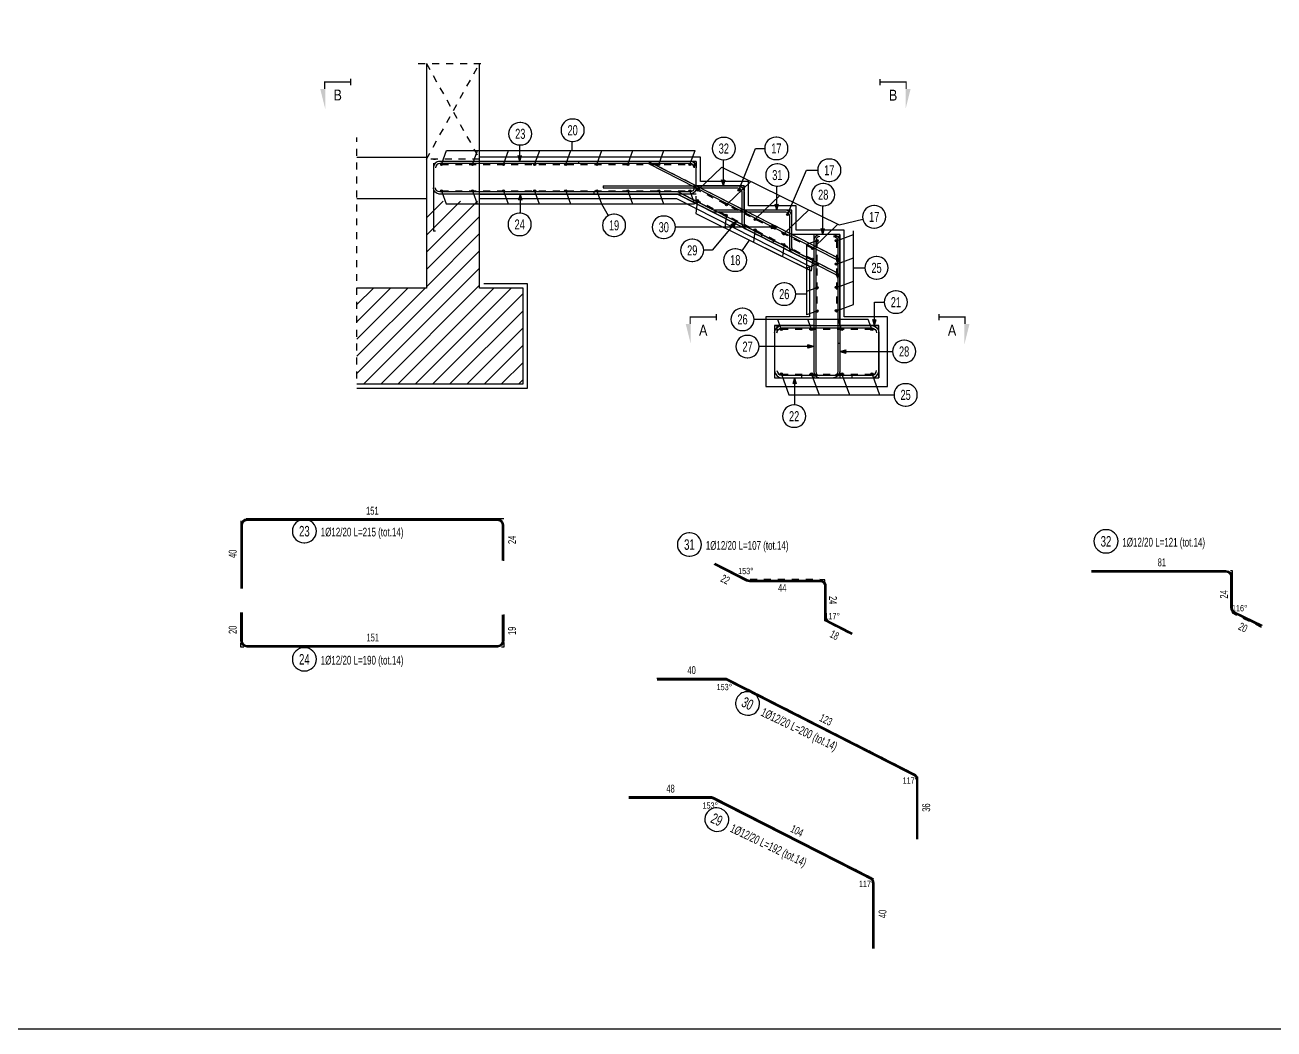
# Model space of a CAD drawing. Header units: metres. Extents: x 419734 to 420376, y 4564732 to 4565123.
# Drawn here: x 419857.15 to 419875.09, y 4564762.37 to 4564776.8 of the extents above; entities that cross this region are included whole.
import ezdxf
from ezdxf.enums import TextEntityAlignment as Align

# ---------------------------------------------------------------- set-up
doc = ezdxf.new("R2010")
doc.units = ezdxf.units.M
for name, pattern in [('ACA_TRATTO1', [1.5, 1, -0.5]), ('HIDDEN', [0.5, 0.3, -0.2]), ('NASCOSTA', [0.375, 0.25, -0.125]), ('PUNTEGGIATA2', [0.125, 0, -0.125])]:
    doc.linetypes.add(name, pattern=pattern)
for name, color, linetype in [('07_Ferri', 7, 'Continuous'), ('07_Richiami', 7, 'Continuous'), ('07_Tondini', 1, 'Continuous'), ('SW_MAGRONE', 2, 'Continuous'), ('SW_MAGRONE-1', 2, 'HIDDEN'), ('SW_QUOTE', 1, 'Continuous'), ('SW_TESTI', 2, 'Continuous'), ('SW_TRATT_GRIGIO', 252, 'NASCOSTA'), ('SW_TRATTEGGIO_252', 252, 'Continuous')]:
    doc.layers.add(name, color=color, linetype=linetype)
for name, color, linetype, plot in [('07_GENERATRICI', 31, 'Continuous', False), ('07_Poligonale', 8, 'Continuous', False), ('SW_FINESTRA_INVISIBILE', 190, 'Continuous', False)]:
    doc.layers.add(name, color=color, linetype=linetype, plot=plot)
doc.styles.add('ACA_1', font='ARIALN.TTF')
doc.styles.add('SWS', font='ARIALN.TTF')

# ---------------------------------------------------------------- blocks, each defined once
blk = doc.blocks.new('*U1804')
at = {"layer": 'SW_QUOTE', "const_width": 0.0003}
blk.add_lwpolyline([(0, 0), (-0.006, 0), (-0.006, -0.00159)], dxfattribs=at)
at = {"layer": 'SW_QUOTE', "const_width": 0.0003, "flags": 128}
blk.add_lwpolyline([(0, 0.00075), (0, -0.00075)], dxfattribs=at)
at = {"layer": 'SW_QUOTE'}
blk.add_solid([(-0.00585, -0.00159), (-0.00701, -0.00159), (-0.00585, -0.00624)], dxfattribs=at)
at = {"layer": 'SW_TESTI', "style": 'SWS'}
for tag, p in [('RIF_DOC_SEC', (-0.003, 0.0055)), ('RIF_DOC', (-0.003, 0.0025))]:
    blk.add_attdef(tag, text='', height=0.002, dxfattribs=at).set_placement(p, align=Align.MIDDLE)
at = {"layer": 'SW_TESTI', "color": 3, "style": 'SWS'}
blk.add_attdef('SEZ', text='', height=0.0025, dxfattribs=at).set_placement((-0.003, -0.003), align=Align.MIDDLE)
blk = doc.blocks.new('*U1805')
at = {"layer": 'SW_QUOTE', "const_width": 0.0003, "flags": 128}
blk.add_lwpolyline([(0, 0.00075), (0, -0.00075)], dxfattribs=at)
at = {"layer": 'SW_QUOTE', "const_width": 0.0003}
blk.add_lwpolyline([(0, 0), (0.006, 0), (0.006, -0.00159)], dxfattribs=at)
at = {"layer": 'SW_QUOTE'}
blk.add_solid([(0.00585, -0.00159), (0.00701, -0.00159), (0.00585, -0.00624)], dxfattribs=at)
at = {"layer": 'SW_TESTI', "style": 'SWS'}
for tag, p in [('RIF_DOC_SEC', (0.003, 0.0055)), ('RIF_DOC', (0.003, 0.0025))]:
    blk.add_attdef(tag, text='', height=0.002, dxfattribs=at).set_placement(p, align=Align.MIDDLE)
at = {"layer": 'SW_TESTI', "color": 3, "style": 'SWS'}
blk.add_attdef('SEZ', text='', height=0.0025, dxfattribs=at).set_placement((0.003, -0.003), align=Align.MIDDLE)
blk = doc.blocks.new('*U1806')
at = {"layer": 'SW_QUOTE', "const_width": 0.0003}
blk.add_lwpolyline([(0, 0), (-0.006, 0), (-0.006, -0.00159)], dxfattribs=at)
at = {"layer": 'SW_QUOTE', "const_width": 0.0003, "flags": 128}
blk.add_lwpolyline([(0, 0.00075), (0, -0.00075)], dxfattribs=at)
at = {"layer": 'SW_QUOTE'}
blk.add_solid([(-0.00585, -0.00159), (-0.00701, -0.00159), (-0.00585, -0.00624)], dxfattribs=at)
at = {"layer": 'SW_TESTI', "style": 'SWS'}
for tag, p in [('RIF_DOC_SEC', (-0.003, 0.0055)), ('RIF_DOC', (-0.003, 0.0025))]:
    blk.add_attdef(tag, text='', height=0.002, dxfattribs=at).set_placement(p, align=Align.MIDDLE)
at = {"layer": 'SW_TESTI', "color": 3, "style": 'SWS'}
blk.add_attdef('SEZ', text='', height=0.0025, dxfattribs=at).set_placement((-0.003, -0.003), align=Align.MIDDLE)
blk = doc.blocks.new('*U1807')
at = {"layer": 'SW_QUOTE', "const_width": 0.0003, "flags": 128}
blk.add_lwpolyline([(0, 0.00075), (0, -0.00075)], dxfattribs=at)
at = {"layer": 'SW_QUOTE', "const_width": 0.0003}
blk.add_lwpolyline([(0, 0), (0.006, 0), (0.006, -0.00159)], dxfattribs=at)
at = {"layer": 'SW_QUOTE'}
blk.add_solid([(0.00585, -0.00159), (0.00701, -0.00159), (0.00585, -0.00624)], dxfattribs=at)
at = {"layer": 'SW_TESTI', "style": 'SWS'}
for tag, p in [('RIF_DOC_SEC', (0.003, 0.0055)), ('RIF_DOC', (0.003, 0.0025))]:
    blk.add_attdef(tag, text='', height=0.002, dxfattribs=at).set_placement(p, align=Align.MIDDLE)
at = {"layer": 'SW_TESTI', "color": 3, "style": 'SWS'}
blk.add_attdef('SEZ', text='', height=0.0025, dxfattribs=at).set_placement((0.003, -0.003), align=Align.MIDDLE)
blk = doc.blocks.new('STC_TCA_071481033441130212000102', base_point=(44.0855, 6.619))
at = {"color": 0}
blk.add_lwpolyline([(44.1121, 6.6802, 1), (44.0545, 6.56), (44.059, 6.5578, 1), (44.1166, 6.678), (44.1121, 6.6802)], format="xyb", dxfattribs=at)
blk = doc.blocks.new('STC_TCA_071481033445130212000102', base_point=(43.8563, 6.0425))
at = {"color": 0}
blk.add_lwpolyline([(43.8828, 6.1037, 1), (43.8253, 5.9835), (43.8298, 5.9813, 1), (43.8873, 6.1015), (43.8828, 6.1037)], format="xyb", dxfattribs=at)
blk = doc.blocks.new('STC_TCA_07147100130213000102', base_point=(21.4863, 10.4237))
at = {"color": 0}
blk.add_lwpolyline([(21.4838, 10.4879, 1), (21.4838, 10.3595), (21.4888, 10.3595, 1), (21.4888, 10.4879), (21.4838, 10.4879)], format="xyb", dxfattribs=at)
blk = doc.blocks.new('STC_TCA_071481036000130212000102', base_point=(44.186, 7.6902))
at = {"color": 0}
blk.add_lwpolyline([(44.1835, 7.7568, 1), (44.1835, 7.6236), (44.1885, 7.6236, 1), (44.1885, 7.7568), (44.1835, 7.7568)], format="xyb", dxfattribs=at)
blk = doc.blocks.new('STC_TCA_07148100130212000102', base_point=(11.1184, 11.2817))
at = {"color": 0}
blk.add_lwpolyline([(11.1159, 11.3484, 1), (11.1159, 11.2151), (11.1209, 11.2151, 1), (11.1209, 11.3484), (11.1159, 11.3484)], format="xyb", dxfattribs=at)
blk = doc.blocks.new('STC_TCA_07147100130214000102', base_point=(14.2588, 10.4237))
at = {"color": 0}
blk.add_lwpolyline([(14.2563, 10.4879, 1), (14.2563, 10.3595), (14.2613, 10.3595, 1), (14.2613, 10.4879), (14.2563, 10.4879)], format="xyb", dxfattribs=at)
blk = doc.blocks.new('ACA_T1200200101171Continuous1000112500200011')
at = {"linetype": 'ByBlock'}
h = blk.add_hatch(color=1, dxfattribs=at)
edge = h.paths.add_edge_path(flags=0)
edge.add_arc((0, 0), 0.006, 0, 360)
at = {"color": 0, "linetype": 'ByBlock'}
blk.add_circle((0, 0), 0.006, dxfattribs=at)
blk = doc.blocks.new('ACA_T1400200101171Continuous1000112500200011')
at = {"linetype": 'ByBlock'}
h = blk.add_hatch(color=1, dxfattribs=at)
edge = h.paths.add_edge_path(flags=0)
edge.add_arc((0, 0), 0.007, 0, 360)
at = {"color": 0, "linetype": 'ByBlock'}
blk.add_circle((0, 0), 0.007, dxfattribs=at)
blk = doc.blocks.new('aca_freccia')
blk.add_hatch(color=0).paths.add_polyline_path([(0, 0), (-1.1, 0.32), (-1, 0), (-1.1, -0.32)])
at = {"color": 0}
for p, q in [((0, 0), (-1.1, 0.32)), ((-1, 0), (-1.1, 0.32)), ((0, 0), (-1.1, -0.32)), ((-1.1, -0.32), (-1, 0))]:
    blk.add_line(p, q, dxfattribs=at)

msp = doc.modelspace()

# ---------------------------------------------------------------- hatches: boundary and pattern name
at = {"layer": 'SW_TRATTEGGIO_252'}
h = msp.add_hatch(dxfattribs=at)
h.set_pattern_fill('_USER', color=256, scale=0.175, angle=45, pattern_type=0)
h.set_pattern_definition([(45, (420017.14544, 4564731.26012), (-0.12374369, 0.12374369), [])])
h.paths.add_polyline_path([(419864.29986, 4564771.64176), (419864.29986, 4564773.01676), (419863.67486, 4564773.01676), (419863.67486, 4564774.26676), (419862.91238, 4564774.26676), (419862.91238, 4564773.01676), (419861.91238, 4564773.01676), (419861.91238, 4564771.64176)])

# ---------------------------------------------------------------- linework, layer by layer
msp.add_lwpolyline([(419848.67598, 4564791.43503), (419890.05098, 4564791.43503), (419890.05098, 4564762.37253), (419848.67598, 4564762.37253)], close=True)
at = {"layer": '07_Ferri', "color": 3, "ltscale": 0.025, "flags": 128}
for points in [[(419863.04236, 4564774.86676), (419863.01236, 4564774.86676)], [(419866.78736, 4564774.83676), (419866.75736, 4564774.83676)], [(419866.78736, 4564774.23676), (419866.75736, 4564774.23676)], [(419863.04236, 4564773.83676), (419863.04236, 4564773.83676), (419863.01236, 4564773.83676)], [(419867.72528, 4564773.78676), (419867.72528, 4564773.75676)], [(419868.84986, 4564773.78676), (419868.84986, 4564773.75676)], [(419867.91236, 4564772.47926), (419867.94736, 4564772.47926)], [(419868.84986, 4564772.52499), (419868.81986, 4564772.52499)], [(419869.37736, 4564772.47926), (419869.41236, 4564772.47926)], [(419868.84986, 4564772.21885), (419868.81986, 4564772.21885)], [(419867.91236, 4564771.72926), (419867.94736, 4564771.72926)], [(419868.29978, 4564771.75926), (419868.29978, 4564771.75926), (419868.29978, 4564771.72926)], [(419869.02486, 4564771.75926), (419869.02486, 4564771.72926)], [(419869.37736, 4564771.72926), (419869.37736, 4564771.72926), (419869.41236, 4564771.72926)]]:
    msp.add_lwpolyline(points, dxfattribs=at)
at = {"layer": '07_Ferri', "color": 3, "flags": 128}
for points in [[(419866.78736, 4564774.83676), (419866.78736, 4564774.74676, 0.41421356), (419866.69736, 4564774.83676), (419863.10236, 4564774.83676, 0.41421356), (419863.01236, 4564774.74676), (419863.01236, 4564773.83676)], [(419868.84986, 4564773.38157, 0.28213407), (419868.80069, 4564773.46177), (419866.11869, 4564774.82701, 0.11825927), (419866.07786, 4564774.8368), (419865.09945, 4564774.8368)], [(419866.78736, 4564774.45801, -0.41421356), (419866.69736, 4564774.36801), (419863.10236, 4564774.36801, -0.41421356), (419863.01236, 4564774.45801)], [(419868.84986, 4564773.38157), (419868.84986, 4564773.15918, 0.28214328), (419868.80069, 4564773.23938), (419866.5433, 4564774.38838, 0.11825062), (419866.50247, 4564774.39817), (419865.32381, 4564774.39817)], [(419865.45201, 4564774.48676), (419867.38476, 4564774.48676, -0.41421356), (419867.47476, 4564774.39676), (419867.47476, 4564773.95023, 0.28236677), (419867.50759, 4564773.89673), (419867.90124, 4564773.69678)], [(419868.52232, 4564773.34741), (419868.18161, 4564773.52086, -0.28212483), (419868.13244, 4564773.60107), (419868.13244, 4564774.0462, 0.41394807), (419868.07249, 4564774.1062), (419867.0516, 4564774.10713, -0.11789719), (419867.0109, 4564774.1169), (419866.54509, 4564774.35371)], [(419868.56486, 4564773.78676, 0.41421356), (419868.47486, 4564773.69676), (419868.47486, 4564771.81926, 0.41421356), (419868.56486, 4564771.72926)], [(419868.84986, 4564773.78676), (419868.75978, 4564773.78676, -0.41421356), (419868.84978, 4564773.69676), (419868.84978, 4564771.81926, -0.41421356), (419868.75978, 4564771.72926)], [(419867.91236, 4564772.47926), (419867.91236, 4564772.37426, -0.41421356), (419868.01736, 4564772.47926), (419869.30736, 4564772.47926, -0.41421356), (419869.41236, 4564772.37426), (419869.41236, 4564771.72926)], [(419867.91236, 4564771.83426, 0.41421356), (419868.01736, 4564771.72926), (419869.30736, 4564771.72926, 0.41421356), (419869.41236, 4564771.83426)]]:
    msp.add_lwpolyline(points, format="xyb", dxfattribs=at)
at = {"layer": '07_Ferri', "color": 3, "ltscale": 0.025, "flags": 128}
for points in [[(419866.75736, 4564774.83676), (419866.75736, 4564774.74676, 0.41421356), (419866.69736, 4564774.80676), (419863.10236, 4564774.80676, 0.41421356), (419863.04236, 4564774.74676)], [(419868.81986, 4564773.38157, 0.28213407), (419868.78708, 4564773.43504), (419866.10508, 4564774.80027, 0.11825927), (419866.07786, 4564774.8068), (419865.09945, 4564774.8068), (419865.09945, 4564774.8368)], [(419866.75736, 4564774.45801, -0.41421356), (419866.69736, 4564774.39801), (419863.10236, 4564774.39801, -0.41421356), (419863.04236, 4564774.45801)], [(419868.81986, 4564773.38157), (419868.81986, 4564773.15918, 0.28214328), (419868.78708, 4564773.21265), (419866.52969, 4564774.36164, 0.11825062), (419866.50247, 4564774.36817), (419865.32381, 4564774.36817), (419865.32381, 4564774.39817)], [(419865.45201, 4564774.48676), (419865.45201, 4564774.45676), (419867.38476, 4564774.45676, -0.41421356), (419867.44476, 4564774.39676), (419867.44476, 4564773.95023, 0.28236677), (419867.49401, 4564773.86999), (419867.88765, 4564773.67003), (419867.90124, 4564773.69678)], [(419868.52232, 4564773.34741), (419868.53593, 4564773.37414), (419868.19522, 4564773.5476, -0.28212483), (419868.16244, 4564773.60107), (419868.16244, 4564774.0462, 0.41394807), (419868.07252, 4564774.1362), (419867.05163, 4564774.13713, -0.11789719), (419867.02449, 4564774.14365), (419866.55869, 4564774.38045), (419866.54509, 4564774.35371)], [(419868.56486, 4564773.75676, 0.41421356), (419868.50486, 4564773.69676), (419868.50486, 4564771.81926, 0.41421356), (419868.56486, 4564771.75926)], [(419868.84986, 4564773.75676), (419868.75978, 4564773.75676, -0.41421356), (419868.81978, 4564773.69676), (419868.81978, 4564771.81926, -0.41421356), (419868.75978, 4564771.75926)], [(419867.94736, 4564772.47926), (419867.94736, 4564772.37426, -0.41421356), (419868.01736, 4564772.44426), (419869.30736, 4564772.44426, -0.41421356), (419869.37736, 4564772.37426)], [(419867.94736, 4564771.83426, 0.41421356), (419868.01736, 4564771.76426), (419869.30736, 4564771.76426, 0.41421356), (419869.37736, 4564771.83426)]]:
    msp.add_lwpolyline(points, format="xyb", dxfattribs=at)
at = {"layer": '07_Ferri', "color": 7, "flags": 128}
for points in [[(419864.02236, 4564769.09988), (419864.02236, 4564769.60988, 0.41421356), (419863.93236, 4564769.69988), (419860.33738, 4564769.69988, 0.41421356), (419860.24738, 4564769.60988), (419860.24738, 4564768.69988)], [(419869.0231, 4564768.03955), (419868.68237, 4564768.21298, -0.28212483), (419868.63319, 4564768.29318), (419868.63316, 4564768.73831, 0.41394807), (419868.57321, 4564768.79831), (419867.55215, 4564768.79916, -0.11789719), (419867.51145, 4564768.80893), (419867.04572, 4564769.04566)], [(419872.46467, 4564768.95826), (419874.39742, 4564768.95826, -0.41421356), (419874.48742, 4564768.86826), (419874.48742, 4564768.42225, 0.28477159), (419874.52072, 4564768.36852), (419874.91572, 4564768.17228)], [(419864.02236, 4564768.32771), (419864.02236, 4564767.94896, -0.41421356), (419863.93236, 4564767.85896), (419860.33738, 4564767.85896, -0.41421356), (419860.24738, 4564767.94896), (419860.24738, 4564768.35771)], [(419869.97227, 4564765.09774), (419869.97227, 4564765.95432, 0.28213407), (419869.9231, 4564766.03452), (419867.2411, 4564767.39976, 0.11825927), (419867.20027, 4564767.40955), (419866.22186, 4564767.40955)], [(419869.34472, 4564763.5285), (419869.34472, 4564764.46882, 0.2821509), (419869.29555, 4564764.54903), (419867.03812, 4564765.69796, 0.11824346), (419866.9973, 4564765.70775), (419865.81864, 4564765.70775)]]:
    msp.add_lwpolyline(points, format="xyb", dxfattribs=at)
at = {"layer": '07_Ferri', "color": 7, "ltscale": 0.025, "const_width": 0.03, "flags": 128}
for points in [[(419864.00736, 4564769.09988), (419864.00736, 4564769.60988, 0.41421356), (419863.93236, 4564769.68488), (419860.33738, 4564769.68488, 0.41421356), (419860.26238, 4564769.60988), (419860.26238, 4564768.69988)], [(419869.0299, 4564768.05292), (419868.68917, 4564768.22635, -0.28212483), (419868.64819, 4564768.29318), (419868.64816, 4564768.73831, 0.41394807), (419868.57323, 4564768.81331), (419867.55217, 4564768.81416, -0.11789719), (419867.51825, 4564768.82231), (419867.05252, 4564769.05903)], [(419872.46467, 4564768.94326), (419874.39742, 4564768.94326, -0.41421356), (419874.47242, 4564768.86826), (419874.47242, 4564768.42225, 0.28477159), (419874.51405, 4564768.35509), (419874.90904, 4564768.15885)], [(419864.00736, 4564768.32771), (419864.00736, 4564767.94896, -0.41421356), (419863.93236, 4564767.87396), (419860.33738, 4564767.87396, -0.41421356), (419860.26238, 4564767.94896), (419860.26238, 4564768.35771)], [(419869.95727, 4564765.09774), (419869.95727, 4564765.95432, 0.28213407), (419869.91629, 4564766.02115), (419867.23429, 4564767.38639, 0.11825927), (419867.20027, 4564767.39455), (419866.22186, 4564767.39455)], [(419869.32972, 4564763.5285), (419869.32972, 4564764.46882, 0.2821509), (419869.28874, 4564764.53566), (419867.03132, 4564765.68459, 0.11824346), (419866.9973, 4564765.69275), (419865.81864, 4564765.69275)]]:
    msp.add_lwpolyline(points, format="xyb", dxfattribs=at)
at = {"layer": '07_GENERATRICI', "color": 2, "linetype": 'ACA_TRATTO1', "ltscale": 0.025}
for p, q in [((419863.12736, 4564774.79179), (419866.69736, 4564774.79179)), ((419863.12736, 4564774.41301), (419866.69736, 4564774.41301)), ((419868.4592, 4564773.58535), (419866.81097, 4564774.42414)), ((419868.4592, 4564773.43052), (419866.80408, 4564774.27312))]:
    msp.add_line(p, q, dxfattribs=at)
at = {"layer": '07_GENERATRICI', "color": 8, "linetype": 'ACA_TRATTO1', "ltscale": 0.025}
for p, q in [((419868.52232, 4564773.69708), (419868.52232, 4564772.68624)), ((419868.80236, 4564773.69708), (419868.80236, 4564772.69112)), ((419868.01065, 4564772.42677), (419869.31265, 4564772.42677)), ((419868.01065, 4564771.78174), (419869.31265, 4564771.78174))]:
    msp.add_line(p, q, dxfattribs=at)
at = {"layer": '07_Poligonale', "linetype": 'PUNTEGGIATA2', "ltscale": 0.025, "flags": 128}
for points in [[(419866.78736, 4564774.23676), (419866.78736, 4564774.83676), (419863.01236, 4564774.83676), (419863.01236, 4564773.83676)], [(419868.84986, 4564773.43674), (419866.09945, 4564774.8368), (419865.09945, 4564774.8368)], [(419866.78736, 4564774.36801), (419863.01236, 4564774.36801)], [(419868.84986, 4564773.43674), (419868.84986, 4564773.21435), (419866.52406, 4564774.39817), (419865.32381, 4564774.39817)], [(419865.45201, 4564774.48676), (419867.47476, 4564774.48676), (419867.47476, 4564773.87976), (419867.88765, 4564773.67003)], [(419868.52232, 4564773.34741), (419868.13244, 4564773.54589), (419868.13244, 4564774.13614), (419866.97096, 4564774.1372), (419866.54509, 4564774.35371)], [(419868.47486, 4564773.78676), (419868.47486, 4564771.72926)], [(419868.84986, 4564773.78676), (419868.84978, 4564773.78676), (419868.84978, 4564771.72926)], [(419867.91236, 4564772.47926), (419869.41236, 4564772.47926), (419869.41236, 4564771.72926)], [(419867.91236, 4564772.47926), (419867.91236, 4564771.72926), (419869.41236, 4564771.72926)], [(419864.02236, 4564769.09988), (419864.02236, 4564769.69988), (419860.24738, 4564769.69988), (419860.24738, 4564768.69988)], [(419869.0231, 4564768.03955), (419868.6332, 4564768.23801), (419868.63316, 4564768.82826), (419867.47151, 4564768.82923), (419867.04572, 4564769.04566)], [(419872.46467, 4564768.95826), (419874.48742, 4564768.95826), (419874.48742, 4564768.35157), (419874.90237, 4564768.14542)], [(419864.02236, 4564768.32771), (419864.02236, 4564767.85896), (419860.24738, 4564767.85896), (419860.24738, 4564768.35771)], [(419869.97227, 4564765.09774), (419869.97227, 4564766.00949), (419867.22186, 4564767.40955), (419866.22186, 4564767.40955)], [(419869.34472, 4564763.5285), (419869.34472, 4564764.524), (419867.01889, 4564765.70775), (419865.81864, 4564765.70775)]]:
    msp.add_lwpolyline(points, dxfattribs=at)
at = {"layer": '07_Richiami'}
for p, q in [((419863.13249, 4564774.80589), (419863.20051, 4564774.99276)), ((419863.57874, 4564774.80589), (419863.64676, 4564774.99276)), ((419864.02499, 4564774.80589), (419864.09301, 4564774.99276)), ((419864.47124, 4564774.80589), (419864.53926, 4564774.99276)), ((419864.91749, 4564774.80589), (419864.98551, 4564774.99276)), ((419865.36374, 4564774.80589), (419865.43176, 4564774.99276)), ((419865.80999, 4564774.80589), (419865.87801, 4564774.99276)), ((419866.25624, 4564774.80589), (419866.32426, 4564774.99276)), ((419866.70249, 4564774.80589), (419866.77051, 4564774.99276)), ((419866.82178, 4564774.43454), (419867.15394, 4564774.75431)), ((419867.23383, 4564774.22484), (419867.57146, 4564774.54986)), ((419863.13249, 4564774.39891), (419863.19471, 4564774.22798)), ((419863.57874, 4564774.39891), (419863.64096, 4564774.22798)), ((419864.02499, 4564774.39891), (419864.08721, 4564774.22798)), ((419864.47124, 4564774.39891), (419864.53346, 4564774.22798)), ((419864.91749, 4564774.39891), (419864.97971, 4564774.22798)), ((419865.36374, 4564774.39891), (419865.42596, 4564774.22798)), ((419865.80999, 4564774.39891), (419865.87221, 4564774.22798)), ((419866.25624, 4564774.39891), (419866.31846, 4564774.22798)), ((419866.70249, 4564774.39891), (419866.76471, 4564774.22798)), ((419867.64589, 4564774.01514), (419867.98897, 4564774.34542)), ((419866.8024, 4564774.25822), (419866.78312, 4564774.08765)), ((419867.21618, 4564774.04757), (419867.19742, 4564773.88155)), ((419868.05795, 4564773.80545), (419868.40649, 4564774.14098)), ((419867.62996, 4564773.83692), (419867.61171, 4564773.67546)), ((419868.47001, 4564773.59575), (419868.824, 4564773.93653)), ((419868.04374, 4564773.62626), (419868.026, 4564773.46937)), ((419868.50588, 4564773.6911), (419868.37095, 4564773.64199)), ((419868.81881, 4564773.70307), (419869.04697, 4564773.78611)), ((419868.81881, 4564773.36775), (419869.04697, 4564773.45079)), ((419868.50588, 4564773.35415), (419868.37095, 4564773.30504)), ((419868.45752, 4564773.41561), (419868.4403, 4564773.26328)), ((419868.81881, 4564773.03243), (419869.04697, 4564773.11547)), ((419868.50588, 4564773.0172), (419868.37095, 4564772.96809)), ((419868.81881, 4564772.69711), (419869.04697, 4564772.78015)), ((419868.00467, 4564772.44322), (419867.9594, 4564772.56758)), ((419868.50588, 4564772.68025), (419868.37095, 4564772.63114)), ((419868.43775, 4564772.44322), (419868.39249, 4564772.56758)), ((419868.87084, 4564772.44322), (419868.82558, 4564772.56758)), ((419869.30393, 4564772.44322), (419869.25866, 4564772.56758)), ((419868.01664, 4564771.7653), (419868.11928, 4564771.48331)), ((419868.45064, 4564771.7653), (419868.55328, 4564771.48331)), ((419868.88464, 4564771.7653), (419868.98727, 4564771.48331)), ((419869.31864, 4564771.7653), (419869.42127, 4564771.48331))]:
    msp.add_line(p, q, dxfattribs=at)
at = {"layer": '07_Richiami', "flags": 128}
for points in [[(419864.25346, 4564774.83676), (419864.25346, 4564775.07325)], [(419865.00584, 4564774.99276), (419865.00584, 4564775.12443)], [(419863.20051, 4564774.99276), (419866.77051, 4564774.99276)], [(419867.40071, 4564774.42336), (419867.6387, 4564775.0228), (419867.77137, 4564775.0228)], [(419867.15394, 4564774.75431), (419868.84248, 4564773.92748), (419869.18161, 4564774.00513)], [(419867.17777, 4564774.48676), (419867.17777, 4564774.86217)], [(419868.09898, 4564774.07356), (419868.37209, 4564774.71126), (419868.53231, 4564774.71126)], [(419864.25752, 4564774.36801), (419864.25752, 4564774.09271)], [(419867.94672, 4564774.13631), (419867.94672, 4564774.48097)], [(419863.19471, 4564774.22798), (419866.76471, 4564774.22798)], [(419865.4264, 4564774.22798), (419865.52192, 4564774.05878)], [(419868.60609, 4564773.78676), (419868.60609, 4564774.19899)], [(419866.78312, 4564774.08765), (419868.4403, 4564773.26328), (419867.54687, 4564773.70772), (419867.44352, 4564773.55231)], [(419867.95466, 4564773.89243), (419866.48811, 4564773.89243)], [(419867.36115, 4564773.9721), (419867.0167, 4564773.56006), (419866.89731, 4564773.56006)], [(419869.04697, 4564772.78015), (419869.04697, 4564773.8417)], [(419868.37095, 4564773.64199), (419868.37095, 4564772.63114)], [(419869.04697, 4564773.30827), (419869.21136, 4564773.30827)], [(419868.37095, 4564772.93053), (419868.21882, 4564772.93053)], [(419869.34849, 4564772.47926), (419869.34849, 4564772.81605), (419869.48892, 4564772.81605)], [(419869.25866, 4564772.56758), (419867.61912, 4564772.56758)], [(419868.47486, 4564772.17764), (419867.69136, 4564772.17764)], [(419868.84978, 4564772.1068), (419869.60742, 4564772.1068)], [(419868.20008, 4564771.72926), (419868.20008, 4564771.3381)], [(419868.11928, 4564771.48331), (419869.62918, 4564771.48331)]]:
    msp.add_lwpolyline(points, dxfattribs=at)
at = {"layer": 'SW_FINESTRA_INVISIBILE'}
msp.add_lwpolyline([(419863.67486, 4564774.36801), (419866.51708, 4564774.36801), (419868.47486, 4564773.37132), (419868.47486, 4564772.47926), (419867.91236, 4564772.47926), (419867.91236, 4564771.72926), (419869.41236, 4564771.72926), (419869.41236, 4564772.47926), (419868.84986, 4564772.47926), (419868.84986, 4564773.78676), (419868.16236, 4564773.78676), (419868.16236, 4564774.13676), (419867.47486, 4564774.13676), (419867.47486, 4564774.48676), (419866.78736, 4564774.48676), (419866.78736, 4564774.83676), (419863.67486, 4564774.83676)], dxfattribs=at)
at = {"layer": 'SW_MAGRONE', "color": 8}
for p, q in [((419861.91238, 4564774.89926), (419862.91238, 4564774.89926)), ((419861.91238, 4564774.30551), (419862.91238, 4564774.30551)), ((419864.36236, 4564773.07926), (419863.73736, 4564773.07926)), ((419864.36236, 4564771.57926), (419864.36236, 4564773.07926)), ((419861.91238, 4564771.57926), (419864.36236, 4564771.57926))]:
    msp.add_line(p, q, dxfattribs=at)
for points in [[(419862.91238, 4564776.24426), (419862.91238, 4564773.01676), (419861.91238, 4564773.01676)], [(419861.91238, 4564771.64176), (419864.29986, 4564771.64176), (419864.29986, 4564773.01676), (419863.67486, 4564773.01676), (419863.67486, 4564776.24426)]]:
    msp.add_lwpolyline(points, dxfattribs=at)
at = {"layer": 'SW_MAGRONE'}
msp.add_lwpolyline([(419863.67486, 4564774.30551), (419866.50209, 4564774.30551), (419868.41236, 4564773.33301), (419868.41236, 4564772.60426), (419867.78736, 4564772.60426), (419867.78736, 4564771.60426), (419869.53736, 4564771.60426), (419869.53736, 4564772.60426), (419868.91236, 4564772.60426), (419868.91236, 4564773.84926), (419868.22486, 4564773.84926), (419868.22486, 4564774.19926), (419867.53736, 4564774.19926), (419867.53736, 4564774.54926), (419866.84986, 4564774.54926), (419866.84986, 4564774.89926), (419863.67486, 4564774.89926)], dxfattribs=at)
at = {"layer": 'SW_MAGRONE-1', "ltscale": 0.3}
msp.add_lwpolyline([(419862.91238, 4564776.24426), (419863.67486, 4564774.86926), (419862.91238, 4564774.86926), (419863.67486, 4564776.24426)], dxfattribs=at)
at = {"layer": 'SW_TRATT_GRIGIO', "ltscale": 0.25}
for p, q in [((419862.7949, 4564776.24426), (419863.76655, 4564776.24426)), ((419861.91238, 4564771.71923), (419861.91238, 4564775.18099))]:
    msp.add_line(p, q, dxfattribs=at)

# ---------------------------------------------------------------- block references
ref = msp.add_blockref('*U1806', (419861.82488, 4564775.97869), dxfattribs=dict(xscale=62.5, yscale=62.5, zscale=62.5))
ref.add_attrib('SEZ', 'B', dxfattribs={"layer": 'SW_TESTI', "color": 3, "height": 0.15625, "style": 'SWS'}).set_placement((419861.63738, 4564775.79119), align=Align.MIDDLE)
ref = msp.add_blockref('*U1807', (419869.42836, 4564775.97619), dxfattribs=dict(xscale=62.5, yscale=62.5, zscale=62.5))
ref.add_attrib('SEZ', 'B', dxfattribs={"layer": 'SW_TESTI', "color": 3, "height": 0.15625, "style": 'SWS'}).set_placement((419869.61586, 4564775.78869), align=Align.MIDDLE)
ref = msp.add_blockref('*U1804', (419867.07564, 4564772.60013), dxfattribs=dict(xscale=62.5, yscale=62.5, zscale=62.5))
ref.add_attrib('SEZ', 'A', dxfattribs={"layer": 'SW_TESTI', "color": 3, "height": 0.15625, "style": 'SWS'}).set_placement((419866.88814, 4564772.41263), align=Align.MIDDLE)
ref = msp.add_blockref('*U1805', (419870.27518, 4564772.60013), dxfattribs=dict(xscale=62.5, yscale=62.5, zscale=62.5))
ref.add_attrib('SEZ', 'A', dxfattribs={"layer": 'SW_TESTI', "color": 3, "height": 0.15625, "style": 'SWS'}).set_placement((419870.46268, 4564772.41263), align=Align.MIDDLE)
at = {"layer": '07_Ferri', "color": 7, "xscale": 2.5, "yscale": 2.5, "zscale": 2.5}
for name, p in [('STC_TCA_071481036000130212000102', (419861.15838, 4564769.52488)), ('STC_TCA_07148100130212000102', (419872.67378, 4564769.379)), ('STC_TCA_07148100130212000102', (419866.68972, 4564769.33272)), ('STC_TCA_071481036000130212000102', (419861.15838, 4564767.68396)), ('STC_TCA_071481033441130212000102', (419867.52526, 4564767.04935)), ('STC_TCA_071481033445130212000102', (419867.0832, 4564765.38114))]:
    msp.add_blockref(name, p, dxfattribs=at)
at = {"layer": '07_Richiami', "color": 7, "xscale": 2.5, "yscale": 2.5, "zscale": 2.5}
for name, p in [('STC_TCA_07147100130213000102', (419865.01209, 4564775.2849)), ('STC_TCA_07147100130213000102', (419864.25971, 4564775.23372)), ('STC_TCA_07147100130213000102', (419867.18402, 4564775.02264)), ('STC_TCA_07147100130213000102', (419867.93809, 4564775.0228)), ('STC_TCA_07147100130213000102', (419867.95297, 4564774.64144)), ('STC_TCA_07147100130213000102', (419868.69903, 4564774.71126)), ('STC_TCA_07147100130213000102', (419868.61234, 4564774.35945)), ('STC_TCA_07147100130213000102', (419869.34428, 4564774.04094)), ('STC_TCA_07147100130214000102', (419864.25127, 4564773.93224)), ('STC_TCA_07147100130213000102', (419865.60706, 4564773.91904)), ('STC_TCA_07147100130214000102', (419866.32139, 4564773.89243)), ('STC_TCA_07147100130214000102', (419866.73059, 4564773.56006)), ('STC_TCA_07147100130214000102', (419867.34841, 4564773.41869)), ('STC_TCA_07147100130213000102', (419869.37808, 4564773.30827)), ('STC_TCA_07147100130214000102', (419868.0521, 4564772.93053)), ('STC_TCA_07147100130213000102', (419869.65564, 4564772.81605)), ('STC_TCA_07147100130214000102', (419867.45241, 4564772.56758)), ('STC_TCA_07147100130214000102', (419867.52465, 4564772.17764)), ('STC_TCA_07147100130213000102', (419869.77414, 4564772.1068)), ('STC_TCA_07147100130213000102', (419869.7959, 4564771.48331)), ('STC_TCA_07147100130214000102', (419868.19383, 4564771.17763))]:
    msp.add_blockref(name, p, dxfattribs=at)
at = {"layer": '07_Richiami', "xscale": 0.078125, "yscale": 0.078125, "zscale": 0.078125}
for p, rotation in [((419864.25346, 4564774.83676), 270), ((419867.17777, 4564774.48676), 270), ((419864.25752, 4564774.36801), 90), ((419867.94672, 4564774.13631), 270), ((419867.36115, 4564773.9721), 50.10523125909727), ((419868.60609, 4564773.78676), 270), ((419869.34849, 4564772.47926), 270), ((419868.84978, 4564772.1068), 180), ((419868.20008, 4564771.72926), 90)]:
    msp.add_blockref('aca_freccia', p, dxfattribs=dict(at, rotation=rotation))
for p in [(419867.95466, 4564773.89243), (419868.47486, 4564772.17764)]:
    msp.add_blockref('aca_freccia', p, dxfattribs=at)
at = {"layer": '07_Tondini', "xscale": 2.5, "yscale": 2.5, "zscale": 2.5}
for name, p in [('ACA_T1200200101171Continuous1000112500200011', (419863.12736, 4564774.79179)), ('ACA_T1200200101171Continuous1000112500200011', (419863.57361, 4564774.79179)), ('ACA_T1200200101171Continuous1000112500200011', (419864.01986, 4564774.79179)), ('ACA_T1200200101171Continuous1000112500200011', (419864.46611, 4564774.79179)), ('ACA_T1200200101171Continuous1000112500200011', (419864.91236, 4564774.79179)), ('ACA_T1200200101171Continuous1000112500200011', (419865.35861, 4564774.79179)), ('ACA_T1200200101171Continuous1000112500200011', (419865.80486, 4564774.79179)), ('ACA_T1200200101171Continuous1000112500200011', (419866.25111, 4564774.79179)), ('ACA_T1200200101171Continuous1000112500200011', (419866.69736, 4564774.79179)), ('ACA_T1200200101171Continuous1000112500200011', (419863.12736, 4564774.41301)), ('ACA_T1200200101171Continuous1000112500200011', (419863.57361, 4564774.41301)), ('ACA_T1200200101171Continuous1000112500200011', (419864.01986, 4564774.41301)), ('ACA_T1200200101171Continuous1000112500200011', (419864.46611, 4564774.41301)), ('ACA_T1200200101171Continuous1000112500200011', (419864.91236, 4564774.41301)), ('ACA_T1200200101171Continuous1000112500200011', (419865.35861, 4564774.41301)), ('ACA_T1200200101171Continuous1000112500200011', (419865.80486, 4564774.41301)), ('ACA_T1200200101171Continuous1000112500200011', (419866.25111, 4564774.41301)), ('ACA_T1200200101171Continuous1000112500200011', (419866.69736, 4564774.41301)), ('ACA_T1200200101171Continuous1000112500200011', (419867.40071, 4564774.42336)), ('ACA_T1200200101171Continuous1000112500200011', (419868.09898, 4564774.07356)), ('ACA_T1400200101171Continuous1000112500200011', (419868.01065, 4564772.42677)), ('ACA_T1400200101171Continuous1000112500200011', (419868.44374, 4564772.42677)), ('ACA_T1400200101171Continuous1000112500200011', (419868.87683, 4564772.42677)), ('ACA_T1400200101171Continuous1000112500200011', (419869.30991, 4564772.42677)), ('ACA_T1400200101171Continuous1000112500200011', (419868.01065, 4564771.78174)), ('ACA_T1400200101171Continuous1000112500200011', (419868.44465, 4564771.78174)), ('ACA_T1400200101171Continuous1000112500200011', (419868.87865, 4564771.78174)), ('ACA_T1400200101171Continuous1000112500200011', (419869.31265, 4564771.78174))]:
    msp.add_blockref(name, p, dxfattribs=at)
for name, p, rotation in [('ACA_T1200200101171Continuous1000112500200011', (419866.81097, 4564774.42414), 153.0283065628716), ('ACA_T1200200101171Continuous1000112500200011', (419866.80408, 4564774.27312), 153.0197692817771), ('ACA_T1200200101171Continuous1000112500200011', (419867.22303, 4564774.21444), 153.0283065628716), ('ACA_T1200200101171Continuous1000112500200011', (419867.21786, 4564774.06247), 153.0197692817771), ('ACA_T1200200101171Continuous1000112500200011', (419867.63508, 4564774.00474), 153.0283065628716), ('ACA_T1200200101171Continuous1000112500200011', (419867.63164, 4564773.85182), 153.0197692817771), ('ACA_T1200200101171Continuous1000112500200011', (419868.04714, 4564773.79504), 153.0283065628716), ('ACA_T1200200101171Continuous1000112500200011', (419868.04542, 4564773.64117), 153.0197692817771), ('ACA_T1400200101171Continuous1000112500200011', (419868.52232, 4564773.69708), 269.999999999999), ('ACA_T1400200101171Continuous1000112500200011', (419868.80236, 4564773.69708), 270), ('ACA_T1200200101171Continuous1000112500200011', (419868.4592, 4564773.58535), 153.0283065628716), ('ACA_T1200200101171Continuous1000112500200011', (419868.4592, 4564773.43052), 153.0197692817771), ('ACA_T1400200101171Continuous1000112500200011', (419868.52232, 4564773.36013), 269.999999999999), ('ACA_T1400200101171Continuous1000112500200011', (419868.80236, 4564773.36176), 270), ('ACA_T1400200101171Continuous1000112500200011', (419868.52232, 4564773.02319), 269.999999999999), ('ACA_T1400200101171Continuous1000112500200011', (419868.80236, 4564773.02644), 270), ('ACA_T1400200101171Continuous1000112500200011', (419868.52232, 4564772.68624), 269.999999999999), ('ACA_T1400200101171Continuous1000112500200011', (419868.80236, 4564772.69112), 270)]:
    msp.add_blockref(name, p, dxfattribs=dict(at, rotation=rotation))

# ---------------------------------------------------------------- texts
at = {"layer": '07_Ferri', "color": 1, "style": 'ACA_1', "width": 0.8}
for s, p in [('151', (419862.13487, 4564769.81863)), ('81', (419873.47604, 4564769.07701)), ('151', (419862.14087, 4564767.99758)), ('40', (419866.72186, 4564767.5283)), ('48', (419866.41876, 4564765.8265))]:
    msp.add_text(s, height=0.1125, dxfattribs=at).set_placement(p, align=Align.MIDDLE_CENTER)
at = {"layer": '07_Ferri', "color": 3, "style": 'ACA_1', "width": 0.8}
for s, p in [('23', (419861.15838, 4564769.44988)), ('31', (419866.68972, 4564769.25772)), ('32', (419872.67378, 4564769.304)), ('24', (419861.15838, 4564767.60896))]:
    msp.add_text(s, height=0.15, dxfattribs=at).set_placement(p, align=Align.CENTER)
at = {"layer": '07_Ferri', "color": 2, "style": 'ACA_1', "width": 0.8}
for s, p in [('1%%c12/20 L=215 (tot.14)', (419861.39369, 4564769.44988)), ('1%%c12/20 L=107 (tot.14)', (419866.92503, 4564769.25772)), ('1%%c12/20 L=121 (tot.14)', (419872.9091, 4564769.304)), ('1%%c12/20 L=190 (tot.14)', (419861.39369, 4564767.60896))]:
    msp.add_text(s, height=0.125, dxfattribs=at).set_placement(p)
at = {"layer": '07_Ferri', "color": 1, "style": 'ACA_1', "width": 0.8}
for s, rotation, p in [('24', 90, (419864.14111, 4564769.39988)), ('40', 90, (419860.12863, 4564769.19988)), ('22', 333.056087, (419867.20481, 4564768.83158)), ('44', 359.951975, (419868.02349, 4564768.70999)), ('24', 90, (419874.36867, 4564768.61634)), ('24', 270.003915, (419868.75193, 4564768.53314)), ('20', 90, (419860.12863, 4564768.10834)), ('19', 90, (419864.14111, 4564768.09334)), ('18', 333.024224, (419868.77428, 4564768.03295)), ('20', 333.58179, (419874.64206, 4564768.14214)), ('123', 333.022269, (419868.65093, 4564766.81535)), ('36', 90, (419870.09102, 4564765.55361)), ('104', 333.025842, (419868.23567, 4564765.22171)), ('40', 90, (419869.46347, 4564764.02625))]:
    msp.add_text(s, height=0.1125, rotation=rotation, dxfattribs=at).set_placement(p, align=Align.MIDDLE_CENTER)
at = {"layer": '07_Ferri', "color": 3, "style": 'ACA_1', "width": 0.8}
for s, rotation, p in [('30', 334.405971, (419867.49286, 4564766.98171)), ('29', 334.446674, (419867.05085, 4564765.31347))]:
    msp.add_text(s, height=0.15, rotation=rotation, dxfattribs=at).set_placement(p, align=Align.CENTER)
at = {"layer": '07_Ferri', "color": 2, "style": 'ACA_1', "width": 0.8}
for s, rotation, p in [('1%%c12/20 L=200 (tot.14)', 334.405971, (419867.70509, 4564766.88006)), ('1%%c12/20 L=192 (tot.14)', 334.446674, (419867.26315, 4564765.21197))]:
    msp.add_text(s, height=0.125, rotation=rotation, dxfattribs=at).set_placement(p)
at = {"layer": '07_Richiami', "color": 3, "style": 'ACA_1', "width": 0.8}
for s, p in [('23', (419864.25971, 4564775.23372)), ('20', (419865.01209, 4564775.2849)), ('32', (419867.18402, 4564775.02264)), ('17', (419867.93809, 4564775.0228)), ('31', (419867.95297, 4564774.64144)), ('17', (419868.69903, 4564774.71126)), ('28', (419868.61234, 4564774.35945)), ('24', (419864.25127, 4564773.93224)), ('19', (419865.60706, 4564773.91904)), ('17', (419869.34428, 4564774.04094)), ('30', (419866.32139, 4564773.89243)), ('29', (419866.73059, 4564773.56006)), ('18', (419867.34841, 4564773.41869)), ('25', (419869.37808, 4564773.30827)), ('26', (419868.0521, 4564772.93053)), ('21', (419869.65564, 4564772.81605)), ('26', (419867.45241, 4564772.56758)), ('27', (419867.52465, 4564772.17764)), ('28', (419869.77414, 4564772.1068)), ('25', (419869.7959, 4564771.48331)), ('22', (419868.19383, 4564771.17763))]:
    msp.add_text(s, height=0.14375, dxfattribs=at).set_placement(p, align=Align.MIDDLE)
at = {"layer": 'SW_MAGRONE', "color": 1, "style": 'ACA_1', "width": 0.8}
for s, p in [('153°', (419867.50122, 4564768.953)), ('116°', (419874.5956, 4564768.41862)), ('117°', (419868.74171, 4564768.30454)), ('153°', (419867.19217, 4564767.28578)), ('117°', (419869.86376, 4564765.94297)), ('153°', (419866.9892, 4564765.58398)), ('117°', (419869.23622, 4564764.45747))]:
    msp.add_text(s, height=0.09, dxfattribs=at).set_placement(p, align=Align.MIDDLE_CENTER)

doc.saveas('drawing.dxf')
